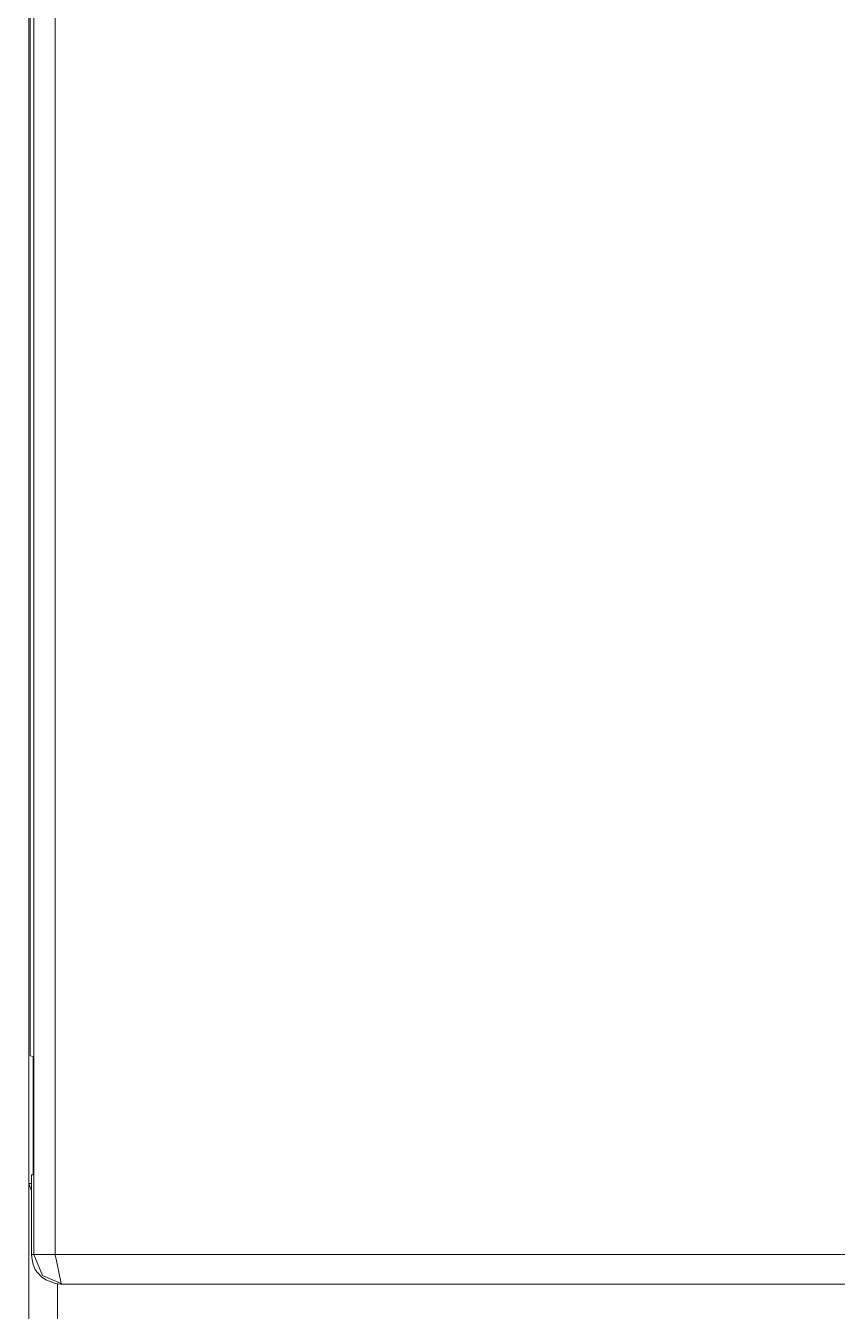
# Model space of a CAD drawing. Header units: millimetres. Extents: x 33157 to 59611, y -29750 to 1750.
# Drawn here: x 53645.12 to 53667.54, y -69.84 to -34.34 of the extents above; entities that cross this region are included whole.
import ezdxf

# ---------------------------------------------------------------- set-up
doc = ezdxf.new("R2010")
doc.units = ezdxf.units.MM
doc.layers.add('layer 1', color=7, linetype='Continuous', lineweight=18)

msp = doc.modelspace()

# ---------------------------------------------------------------- linework, layer by layer
at = {"layer": 'layer 1', "lineweight": 9}
for p, q in [((53645.205, 58.617), (53645.205, -105.791)), ((53645.245, -7.579), (53645.245, -62.785)), ((53645.344, -7.579), (53645.344, -68.279)), ((53645.939, -8.134), (53645.939, -68.279)), ((53645.324, -62.805), (53645.324, -66.078)), ((53645.284, -66.078), (53645.284, -68.279)), ((53645.999, -69.093), (53645.999, -85.438))]:
    msp.add_line(p, q, dxfattribs=at)
for points in [[(53645.245, -62.785), (53645.245, -62.785), (53645.324, -62.805), (53645.324, -62.805)], [(53645.205, -66.316), (53645.205, -66.316), (53645.284, -66.514), (53645.284, -66.514)], [(53645.284, -66.316), (53645.284, -66.316), (53645.205, -66.316), (53645.205, -66.316)], [(53645.324, -66.078), (53645.324, -66.078), (53645.284, -66.078), (53645.284, -66.078)], [(53645.284, -68.279), (53645.284, -68.279), (53681.334, -68.279), (53681.334, -68.279)], [(53645.939, -68.279), (53645.939, -68.279), (53646.098, -69.073), (53646.098, -69.073)], [(53646.078, -69.093), (53646.078, -69.093), (53680.54, -69.093), (53680.54, -69.093)], [(53646.098, -69.073), (53646.098, -69.073), (53646.138, -69.093), (53646.138, -69.093)]]:
    msp.add_open_spline(points, degree=3, dxfattribs=at)
for points, knots in [([(53645.284, -68.279), (53645.284, -68.279), (53645.304, -68.418), (53645.304, -68.418), (53645.304, -68.418), (53645.324, -68.557), (53645.324, -68.557), (53645.324, -68.557), (53645.383, -68.696), (53645.383, -68.696), (53645.383, -68.696), (53645.463, -68.795), (53645.463, -68.795), (53645.463, -68.795), (53645.562, -68.894), (53645.562, -68.894), (53645.562, -68.894), (53645.681, -68.974), (53645.681, -68.974), (53645.681, -68.974), (53645.82, -69.033), (53645.82, -69.033), (53645.82, -69.033), (53645.939, -69.073), (53645.939, -69.073), (53645.939, -69.073), (53646.078, -69.093), (53646.078, -69.093)], [0, 0, 0, 0, 138025.12098, 138025.12098, 138025.12098, 276050.24196, 276050.24196, 276050.24196, 414075.36294, 414075.36294, 414075.36294, 552100.483921, 552100.483921, 552100.483921, 690125.604901, 690125.604901, 690125.604901, 828150.725881, 828150.725881, 828150.725881, 966175.846861, 966175.846861, 966175.846861, 1104200.967841, 1104200.967841, 1104200.967841, 1242226.088821, 1242226.088821, 1242226.088821, 1242226.088821]), ([(53645.344, -68.279), (53645.344, -68.279), (53645.582, -68.855), (53645.582, -68.855), (53645.582, -68.855), (53646.138, -69.093), (53646.138, -69.093)], [0, 0, 0, 0, 167551.858192, 167551.858192, 167551.858192, 335103.716385, 335103.716385, 335103.716385, 335103.716385])]:
    msp.add_open_spline(points, degree=3, knots=knots, dxfattribs=at)

doc.saveas('drawing.dxf')
